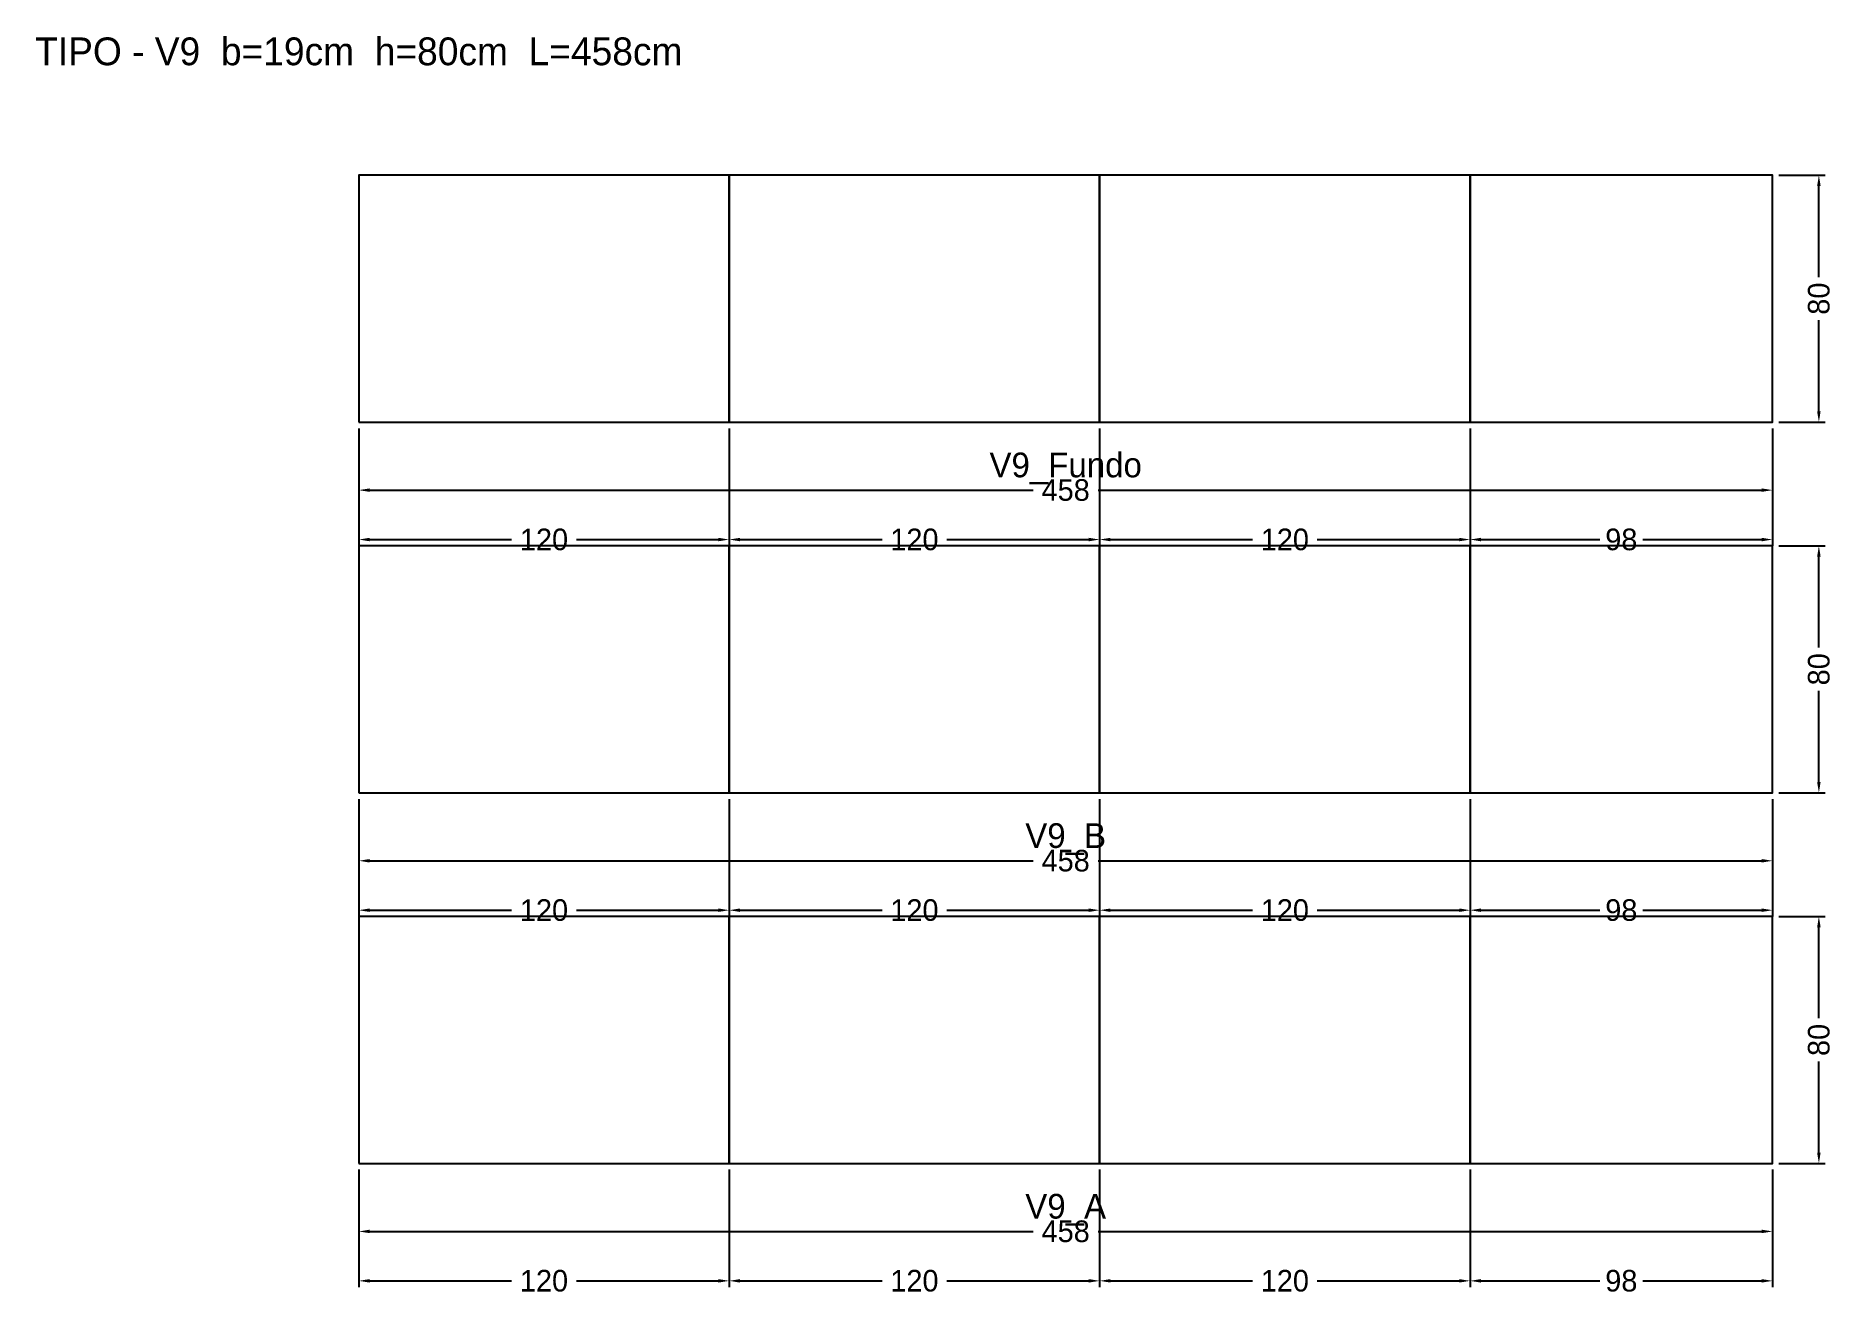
# Model space of a CAD drawing. Header units: metres. Extents: x -105 to 478, y -43 to 365.
import ezdxf

# ---------------------------------------------------------------- set-up
doc = ezdxf.new("R2010")
doc.units = ezdxf.units.M
for name, color, linetype in [('COTA', 3, 'Continuous'), ('NOMENCLATURA', 2, 'Continuous'), ('Paineis', 7, 'Continuous'), ('Texto Secao', 2, 'Continuous')]:
    doc.layers.add(name, color=color, linetype=linetype)
doc.dimstyles.new('COTA_VIG', dxfattribs={"dimtxt": 7, "dimasz": 3.5, "dimexe": 2, "dimexo": 2, "dimgap": 1.5, "dimtad": 1, "dimdec": 1, "dimcen": 2.5, "dimclrd": 3, "dimclre": 3, "dimclrt": 3, "dimazin": 3, "dimtfac": 1, "dimtmove": 0, "dimatfit": 3})

# ---------------------------------------------------------------- blocks, each defined once
blk = doc.blocks.new('_CLOSEDFILLED')
at = {"color": 0, "linetype": 'BYBLOCK'}
blk.add_solid([(-1, 0.16), (0, 0), (-1, -0.16)], dxfattribs=at)
blk = doc.blocks.new('*D1')
at = {"color": 3}
for p, q in [((0, -2), (0, -24)), ((458, -2), (458, -24)), ((3.5, -22), (218.5, -22)), ((239.5, -22), (454.5, -22))]:
    blk.add_line(p, q, dxfattribs=at)
at = {"layer": 'Defpoints'}
for p in [(0, 0), (458, 0), (0, -22)]:
    blk.add_point(p, dxfattribs=at)
at = {"layer": 'COTA', "color": 3, "xscale": 3.5, "yscale": 3.5, "rotation": 180}
blk.add_blockref('_CLOSEDFILLED', (0, -22), dxfattribs=at)
at = {"layer": 'COTA', "color": 3, "xscale": 3.5, "yscale": 3.5}
blk.add_blockref('_CLOSEDFILLED', (458, -22), dxfattribs=at)
at = {"layer": 'COTA', "color": 3, "insert": (229, -22), "char_height": 7, "attachment_point": 5}
blk.add_mtext('458', dxfattribs=at)
blk = doc.blocks.new('*D2')
at = {"color": 3}
for p, q in [((0, -2), (0, -40)), ((120, -2), (120, -40)), ((3.5, -38), (49.5, -38)), ((70.5, -38), (116.5, -38))]:
    blk.add_line(p, q, dxfattribs=at)
at = {"layer": 'Defpoints'}
for p in [(0, 0), (120, 0), (0, -38)]:
    blk.add_point(p, dxfattribs=at)
at = {"layer": 'COTA', "color": 3, "xscale": 3.5, "yscale": 3.5, "rotation": 180}
blk.add_blockref('_CLOSEDFILLED', (0, -38), dxfattribs=at)
at = {"layer": 'COTA', "color": 3, "xscale": 3.5, "yscale": 3.5}
blk.add_blockref('_CLOSEDFILLED', (120, -38), dxfattribs=at)
at = {"layer": 'COTA', "color": 3, "insert": (60, -38), "char_height": 7, "attachment_point": 5}
blk.add_mtext('120', dxfattribs=at)
blk = doc.blocks.new('*D3')
at = {"color": 3}
for p, q in [((120, -2), (120, -40)), ((240, -2), (240, -40)), ((123.5, -38), (169.5, -38)), ((190.5, -38), (236.5, -38))]:
    blk.add_line(p, q, dxfattribs=at)
at = {"layer": 'Defpoints'}
for p in [(120, 0), (240, 0), (120, -38)]:
    blk.add_point(p, dxfattribs=at)
at = {"layer": 'COTA', "color": 3, "xscale": 3.5, "yscale": 3.5, "rotation": 180}
blk.add_blockref('_CLOSEDFILLED', (120, -38), dxfattribs=at)
at = {"layer": 'COTA', "color": 3, "xscale": 3.5, "yscale": 3.5}
blk.add_blockref('_CLOSEDFILLED', (240, -38), dxfattribs=at)
at = {"layer": 'COTA', "color": 3, "insert": (180, -38), "char_height": 7, "attachment_point": 5}
blk.add_mtext('120', dxfattribs=at)
blk = doc.blocks.new('*D4')
at = {"color": 3}
for p, q in [((240, -2), (240, -40)), ((360, -2), (360, -40)), ((243.5, -38), (289.5, -38)), ((310.5, -38), (356.5, -38))]:
    blk.add_line(p, q, dxfattribs=at)
at = {"layer": 'Defpoints'}
for p in [(240, 0), (360, 0), (240, -38)]:
    blk.add_point(p, dxfattribs=at)
at = {"layer": 'COTA', "color": 3, "xscale": 3.5, "yscale": 3.5, "rotation": 180}
blk.add_blockref('_CLOSEDFILLED', (240, -38), dxfattribs=at)
at = {"layer": 'COTA', "color": 3, "xscale": 3.5, "yscale": 3.5}
blk.add_blockref('_CLOSEDFILLED', (360, -38), dxfattribs=at)
at = {"layer": 'COTA', "color": 3, "insert": (300, -38), "char_height": 7, "attachment_point": 5}
blk.add_mtext('120', dxfattribs=at)
blk = doc.blocks.new('*D5')
at = {"color": 3}
for p, q in [((360, -2), (360, -40)), ((458, -2), (458, -40)), ((363.5, -38), (402, -38)), ((416, -38), (454.5, -38))]:
    blk.add_line(p, q, dxfattribs=at)
at = {"layer": 'Defpoints'}
for p in [(360, 0), (458, 0), (360, -38)]:
    blk.add_point(p, dxfattribs=at)
at = {"layer": 'COTA', "color": 3, "xscale": 3.5, "yscale": 3.5, "rotation": 180}
blk.add_blockref('_CLOSEDFILLED', (360, -38), dxfattribs=at)
at = {"layer": 'COTA', "color": 3, "xscale": 3.5, "yscale": 3.5}
blk.add_blockref('_CLOSEDFILLED', (458, -38), dxfattribs=at)
at = {"layer": 'COTA', "color": 3, "insert": (409, -38), "char_height": 7, "attachment_point": 5}
blk.add_mtext('98', dxfattribs=at)
blk = doc.blocks.new('*D6')
at = {"color": 3}
for p, q in [((460, 80), (475, 80)), ((473, 47), (473, 76.5)), ((473, 3.5), (473, 33)), ((460, 0), (475, 0))]:
    blk.add_line(p, q, dxfattribs=at)
at = {"layer": 'Defpoints'}
for p in [(458, 80), (458, 0), (473, 0)]:
    blk.add_point(p, dxfattribs=at)
at = {"layer": 'COTA', "color": 3, "xscale": 3.5, "yscale": 3.5}
for p, rotation in [((473, 80), 90), ((473, 0), 270)]:
    blk.add_blockref('_CLOSEDFILLED', p, dxfattribs=dict(at, rotation=rotation))
at = {"layer": 'COTA', "color": 3, "insert": (473, 40), "char_height": 7, "attachment_point": 5, "rotation": 90}
blk.add_mtext('80', dxfattribs=at)
blk = doc.blocks.new('*D7')
at = {"color": 3}
for p, q in [((0, 118), (0, 96)), ((458, 118), (458, 96)), ((3.5, 98), (218.5, 98)), ((239.5, 98), (454.5, 98))]:
    blk.add_line(p, q, dxfattribs=at)
at = {"layer": 'Defpoints'}
for p in [(0, 120), (458, 120), (0, 98)]:
    blk.add_point(p, dxfattribs=at)
at = {"layer": 'COTA', "color": 3, "xscale": 3.5, "yscale": 3.5, "rotation": 180}
blk.add_blockref('_CLOSEDFILLED', (0, 98), dxfattribs=at)
at = {"layer": 'COTA', "color": 3, "xscale": 3.5, "yscale": 3.5}
blk.add_blockref('_CLOSEDFILLED', (458, 98), dxfattribs=at)
at = {"layer": 'COTA', "color": 3, "insert": (229, 98), "char_height": 7, "attachment_point": 5}
blk.add_mtext('458', dxfattribs=at)
blk = doc.blocks.new('*D8')
at = {"color": 3}
for p, q in [((0, 118), (0, 80)), ((120, 118), (120, 80)), ((3.5, 82), (49.5, 82)), ((70.5, 82), (116.5, 82))]:
    blk.add_line(p, q, dxfattribs=at)
at = {"layer": 'Defpoints'}
for p in [(0, 120), (120, 120), (0, 82)]:
    blk.add_point(p, dxfattribs=at)
at = {"layer": 'COTA', "color": 3, "xscale": 3.5, "yscale": 3.5, "rotation": 180}
blk.add_blockref('_CLOSEDFILLED', (0, 82), dxfattribs=at)
at = {"layer": 'COTA', "color": 3, "xscale": 3.5, "yscale": 3.5}
blk.add_blockref('_CLOSEDFILLED', (120, 82), dxfattribs=at)
at = {"layer": 'COTA', "color": 3, "insert": (60, 82), "char_height": 7, "attachment_point": 5}
blk.add_mtext('120', dxfattribs=at)
blk = doc.blocks.new('*D9')
at = {"color": 3}
for p, q in [((120, 118), (120, 80)), ((240, 118), (240, 80)), ((123.5, 82), (169.5, 82)), ((190.5, 82), (236.5, 82))]:
    blk.add_line(p, q, dxfattribs=at)
at = {"layer": 'Defpoints'}
for p in [(120, 120), (240, 120), (120, 82)]:
    blk.add_point(p, dxfattribs=at)
at = {"layer": 'COTA', "color": 3, "xscale": 3.5, "yscale": 3.5, "rotation": 180}
blk.add_blockref('_CLOSEDFILLED', (120, 82), dxfattribs=at)
at = {"layer": 'COTA', "color": 3, "xscale": 3.5, "yscale": 3.5}
blk.add_blockref('_CLOSEDFILLED', (240, 82), dxfattribs=at)
at = {"layer": 'COTA', "color": 3, "insert": (180, 82), "char_height": 7, "attachment_point": 5}
blk.add_mtext('120', dxfattribs=at)
blk = doc.blocks.new('*D10')
at = {"color": 3}
for p, q in [((240, 118), (240, 80)), ((360, 118), (360, 80)), ((243.5, 82), (289.5, 82)), ((310.5, 82), (356.5, 82))]:
    blk.add_line(p, q, dxfattribs=at)
at = {"layer": 'Defpoints'}
for p in [(240, 120), (360, 120), (240, 82)]:
    blk.add_point(p, dxfattribs=at)
at = {"layer": 'COTA', "color": 3, "xscale": 3.5, "yscale": 3.5, "rotation": 180}
blk.add_blockref('_CLOSEDFILLED', (240, 82), dxfattribs=at)
at = {"layer": 'COTA', "color": 3, "xscale": 3.5, "yscale": 3.5}
blk.add_blockref('_CLOSEDFILLED', (360, 82), dxfattribs=at)
at = {"layer": 'COTA', "color": 3, "insert": (300, 82), "char_height": 7, "attachment_point": 5}
blk.add_mtext('120', dxfattribs=at)
blk = doc.blocks.new('*D11')
at = {"color": 3}
for p, q in [((360, 118), (360, 80)), ((458, 118), (458, 80)), ((363.5, 82), (402, 82)), ((416, 82), (454.5, 82))]:
    blk.add_line(p, q, dxfattribs=at)
at = {"layer": 'Defpoints'}
for p in [(360, 120), (458, 120), (360, 82)]:
    blk.add_point(p, dxfattribs=at)
at = {"layer": 'COTA', "color": 3, "xscale": 3.5, "yscale": 3.5, "rotation": 180}
blk.add_blockref('_CLOSEDFILLED', (360, 82), dxfattribs=at)
at = {"layer": 'COTA', "color": 3, "xscale": 3.5, "yscale": 3.5}
blk.add_blockref('_CLOSEDFILLED', (458, 82), dxfattribs=at)
at = {"layer": 'COTA', "color": 3, "insert": (409, 82), "char_height": 7, "attachment_point": 5}
blk.add_mtext('98', dxfattribs=at)
blk = doc.blocks.new('*D12')
at = {"color": 3}
for p, q in [((460, 200), (475, 200)), ((473, 167), (473, 196.5)), ((473, 123.5), (473, 153)), ((460, 120), (475, 120))]:
    blk.add_line(p, q, dxfattribs=at)
at = {"layer": 'Defpoints'}
for p in [(458, 200), (458, 120), (473, 120)]:
    blk.add_point(p, dxfattribs=at)
at = {"layer": 'COTA', "color": 3, "xscale": 3.5, "yscale": 3.5}
for p, rotation in [((473, 200), 90), ((473, 120), 270)]:
    blk.add_blockref('_CLOSEDFILLED', p, dxfattribs=dict(at, rotation=rotation))
at = {"layer": 'COTA', "color": 3, "insert": (473, 160), "char_height": 7, "attachment_point": 5, "rotation": 90}
blk.add_mtext('80', dxfattribs=at)
blk = doc.blocks.new('*D13')
at = {"color": 3}
for p, q in [((0, 238), (0, 216)), ((458, 238), (458, 216)), ((3.5, 218), (218.5, 218)), ((239.5, 218), (454.5, 218))]:
    blk.add_line(p, q, dxfattribs=at)
at = {"layer": 'Defpoints'}
for p in [(0, 240), (458, 240), (0, 218)]:
    blk.add_point(p, dxfattribs=at)
at = {"layer": 'COTA', "color": 3, "xscale": 3.5, "yscale": 3.5, "rotation": 180}
blk.add_blockref('_CLOSEDFILLED', (0, 218), dxfattribs=at)
at = {"layer": 'COTA', "color": 3, "xscale": 3.5, "yscale": 3.5}
blk.add_blockref('_CLOSEDFILLED', (458, 218), dxfattribs=at)
at = {"layer": 'COTA', "color": 3, "insert": (229, 218), "char_height": 7, "attachment_point": 5}
blk.add_mtext('458', dxfattribs=at)
blk = doc.blocks.new('*D14')
at = {"color": 3}
for p, q in [((0, 238), (0, 200)), ((120, 238), (120, 200)), ((3.5, 202), (49.5, 202)), ((70.5, 202), (116.5, 202))]:
    blk.add_line(p, q, dxfattribs=at)
at = {"layer": 'Defpoints'}
for p in [(0, 240), (120, 240), (0, 202)]:
    blk.add_point(p, dxfattribs=at)
at = {"layer": 'COTA', "color": 3, "xscale": 3.5, "yscale": 3.5, "rotation": 180}
blk.add_blockref('_CLOSEDFILLED', (0, 202), dxfattribs=at)
at = {"layer": 'COTA', "color": 3, "xscale": 3.5, "yscale": 3.5}
blk.add_blockref('_CLOSEDFILLED', (120, 202), dxfattribs=at)
at = {"layer": 'COTA', "color": 3, "insert": (60, 202), "char_height": 7, "attachment_point": 5}
blk.add_mtext('120', dxfattribs=at)
blk = doc.blocks.new('*D15')
at = {"color": 3}
for p, q in [((120, 238), (120, 200)), ((240, 238), (240, 200)), ((123.5, 202), (169.5, 202)), ((190.5, 202), (236.5, 202))]:
    blk.add_line(p, q, dxfattribs=at)
at = {"layer": 'Defpoints'}
for p in [(120, 240), (240, 240), (120, 202)]:
    blk.add_point(p, dxfattribs=at)
at = {"layer": 'COTA', "color": 3, "xscale": 3.5, "yscale": 3.5, "rotation": 180}
blk.add_blockref('_CLOSEDFILLED', (120, 202), dxfattribs=at)
at = {"layer": 'COTA', "color": 3, "xscale": 3.5, "yscale": 3.5}
blk.add_blockref('_CLOSEDFILLED', (240, 202), dxfattribs=at)
at = {"layer": 'COTA', "color": 3, "insert": (180, 202), "char_height": 7, "attachment_point": 5}
blk.add_mtext('120', dxfattribs=at)
blk = doc.blocks.new('*D16')
at = {"color": 3}
for p, q in [((240, 238), (240, 200)), ((360, 238), (360, 200)), ((243.5, 202), (289.5, 202)), ((310.5, 202), (356.5, 202))]:
    blk.add_line(p, q, dxfattribs=at)
at = {"layer": 'Defpoints'}
for p in [(240, 240), (360, 240), (240, 202)]:
    blk.add_point(p, dxfattribs=at)
at = {"layer": 'COTA', "color": 3, "xscale": 3.5, "yscale": 3.5, "rotation": 180}
blk.add_blockref('_CLOSEDFILLED', (240, 202), dxfattribs=at)
at = {"layer": 'COTA', "color": 3, "xscale": 3.5, "yscale": 3.5}
blk.add_blockref('_CLOSEDFILLED', (360, 202), dxfattribs=at)
at = {"layer": 'COTA', "color": 3, "insert": (300, 202), "char_height": 7, "attachment_point": 5}
blk.add_mtext('120', dxfattribs=at)
blk = doc.blocks.new('*D17')
at = {"color": 3}
for p, q in [((360, 238), (360, 200)), ((458, 238), (458, 200)), ((363.5, 202), (402, 202)), ((416, 202), (454.5, 202))]:
    blk.add_line(p, q, dxfattribs=at)
at = {"layer": 'Defpoints'}
for p in [(360, 240), (458, 240), (360, 202)]:
    blk.add_point(p, dxfattribs=at)
at = {"layer": 'COTA', "color": 3, "xscale": 3.5, "yscale": 3.5, "rotation": 180}
blk.add_blockref('_CLOSEDFILLED', (360, 202), dxfattribs=at)
at = {"layer": 'COTA', "color": 3, "xscale": 3.5, "yscale": 3.5}
blk.add_blockref('_CLOSEDFILLED', (458, 202), dxfattribs=at)
at = {"layer": 'COTA', "color": 3, "insert": (409, 202), "char_height": 7, "attachment_point": 5}
blk.add_mtext('98', dxfattribs=at)
blk = doc.blocks.new('*D18')
at = {"color": 3}
for p, q in [((460, 320), (475, 320)), ((473, 287), (473, 316.5)), ((473, 243.5), (473, 273)), ((460, 240), (475, 240))]:
    blk.add_line(p, q, dxfattribs=at)
at = {"layer": 'Defpoints'}
for p in [(458, 320), (458, 240), (473, 240)]:
    blk.add_point(p, dxfattribs=at)
at = {"layer": 'COTA', "color": 3, "xscale": 3.5, "yscale": 3.5}
for p, rotation in [((473, 320), 90), ((473, 240), 270)]:
    blk.add_blockref('_CLOSEDFILLED', p, dxfattribs=dict(at, rotation=rotation))
at = {"layer": 'COTA', "color": 3, "insert": (473, 280), "char_height": 7, "attachment_point": 5, "rotation": 90}
blk.add_mtext('80', dxfattribs=at)

msp = doc.modelspace()

# ---------------------------------------------------------------- linework, layer by layer
at = {"layer": 'Paineis'}
for points in [[(0, 240), (120, 240), (120, 320), (0, 320)], [(120, 240), (240, 240), (240, 320), (120, 320)], [(240, 240), (360, 240), (360, 320), (240, 320)], [(360, 240), (458, 240), (458, 320), (360, 320)], [(0, 120), (120, 120), (120, 200), (0, 200)], [(120, 120), (240, 120), (240, 200), (120, 200)], [(240, 120), (360, 120), (360, 200), (240, 200)], [(360, 120), (458, 120), (458, 200), (360, 200)], [(0, 0), (120, 0), (120, 80), (0, 80)], [(120, 0), (240, 0), (240, 80), (120, 80)], [(240, 0), (360, 0), (360, 80), (240, 80)], [(360, 0), (458, 0), (458, 80), (360, 80)]]:
    msp.add_lwpolyline(points, close=True, dxfattribs=at)

# ---------------------------------------------------------------- texts
at = {"layer": 'NOMENCLATURA', "insert": (0, 360), "char_height": 9, "width": 478, "attachment_point": 5}
msp.add_mtext('TIPO - V9  b=19cm  h=80cm  L=458cm', dxfattribs=at)
at = {"layer": 'Texto Secao', "char_height": 8, "width": 478, "attachment_point": 5}
for s, insert in [('V9_Fundo', (229, 225)), ('V9_B', (229, 105)), ('V9_A', (229, -15))]:
    msp.add_mtext(s, dxfattribs=dict(at, insert=insert))

# ---------------------------------------------------------------- dimensions: what is measured, and where the dimension line sits
at = {"layer": 'COTA'}
for base, p1, p2, picture, middle in [((473, 240), (458, 240), (458, 320), '*D18', (473, 280)), ((473, 120), (458, 120), (458, 200), '*D12', (473, 160)), ((473, 0), (458, 0), (458, 80), '*D6', (473, 40))]:
    dim = msp.add_linear_dim(base=base, p1=p1, p2=p2, angle=90, dimstyle='COTA_VIG', dxfattribs=at)
    dim.commit()
    dim.dimension.update_dxf_attribs({"geometry": picture, "text_midpoint": middle})
for base, p1, p2, picture, middle in [((0, 218), (0, 240), (458, 240), '*D13', (229, 218)), ((0, 202), (0, 240), (120, 240), '*D14', (60, 202)), ((120, 202), (120, 240), (240, 240), '*D15', (180, 202)), ((240, 202), (240, 240), (360, 240), '*D16', (300, 202)), ((360, 202), (360, 240), (458, 240), '*D17', (409, 202)), ((0, 98), (0, 120), (458, 120), '*D7', (229, 98)), ((0, 82), (0, 120), (120, 120), '*D8', (60, 82)), ((120, 82), (120, 120), (240, 120), '*D9', (180, 82)), ((240, 82), (240, 120), (360, 120), '*D10', (300, 82)), ((360, 82), (360, 120), (458, 120), '*D11', (409, 82)), ((0, -22), (0, 0), (458, 0), '*D1', (229, -22)), ((0, -38), (0, 0), (120, 0), '*D2', (60, -38)), ((120, -38), (120, 0), (240, 0), '*D3', (180, -38)), ((240, -38), (240, 0), (360, 0), '*D4', (300, -38)), ((360, -38), (360, 0), (458, 0), '*D5', (409, -38))]:
    dim = msp.add_linear_dim(base=base, p1=p1, p2=p2, dimstyle='COTA_VIG', dxfattribs=at)
    dim.commit()
    dim.dimension.update_dxf_attribs({"geometry": picture, "text_midpoint": middle})

doc.saveas('drawing.dxf')
